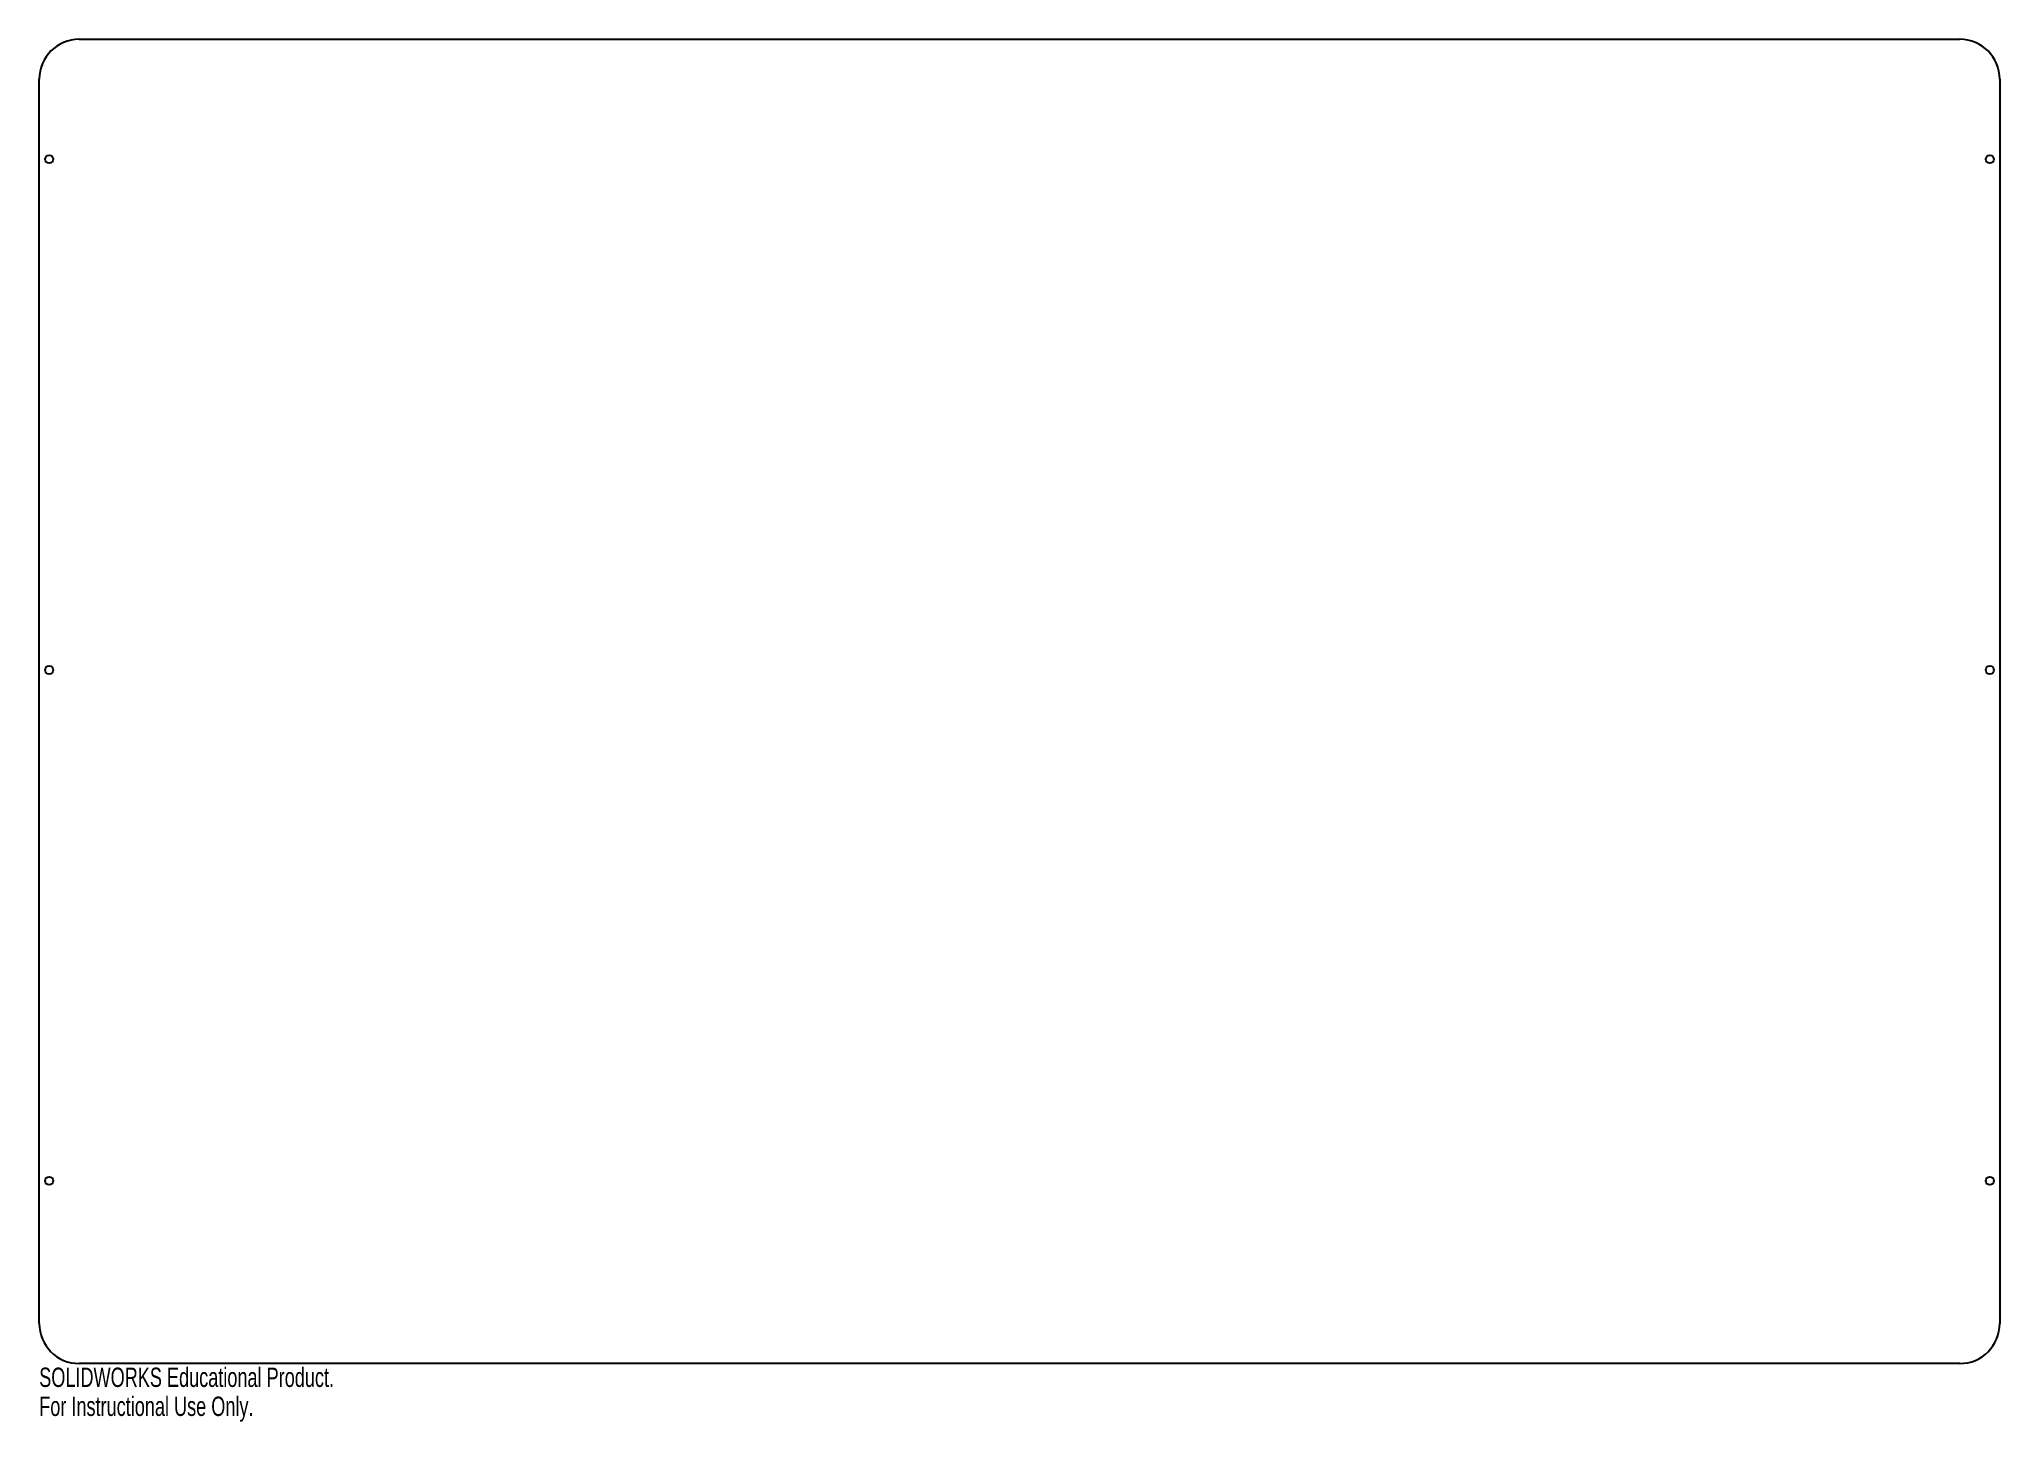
# Model space of a CAD drawing. Header units: millimetres. Extents: x -245 to 245, y -180 to 166.
import ezdxf

# ---------------------------------------------------------------- set-up
doc = ezdxf.new("R2010")
doc.units = ezdxf.units.MM
doc.styles.add('SLDTEXTSTYLE0', font='TXT', dxfattribs={"width": 0.7})

msp = doc.modelspace()

# ---------------------------------------------------------------- linework, layer by layer
at = {"color": 7, "linetype": 'Continuous', "lineweight": 25}
for p, q in [((-235, 165.5), (235, 165.5)), ((-245, -155.5), (-245, 155.5)), ((245, 155.5), (245, -155.5)), ((235, -165.5), (-235, -165.5))]:
    msp.add_line(p, q, dxfattribs=at)
for centre in [(-242.5, 135.5), (242.5, 135.5), (-242.5, 7.83), (242.5, 7.83), (-242.5, -119.84), (242.5, -119.84)]:
    msp.add_circle(centre, 1.02, dxfattribs=at)
for centre, start, end in [((-235, 155.5), 90, 180), ((235, 155.5), 0, 90), ((-235, -155.5), 180, 270), ((235, -155.5), 270, 0)]:
    msp.add_arc(centre, 10, start, end, dxfattribs=at)

# ---------------------------------------------------------------- texts
at = {"color": 7, "linetype": 'Continuous', "char_height": 4.8336, "attachment_point": 1, "style": 'SLDTEXTSTYLE0'}
for s, insert in [('SOLIDWORKS Educational Product.', (-245, -166.52)), ('For Instructional Use Only.', (-245, -173.77))]:
    msp.add_mtext(s, dxfattribs=dict(at, insert=insert))

doc.saveas('drawing.dxf')
